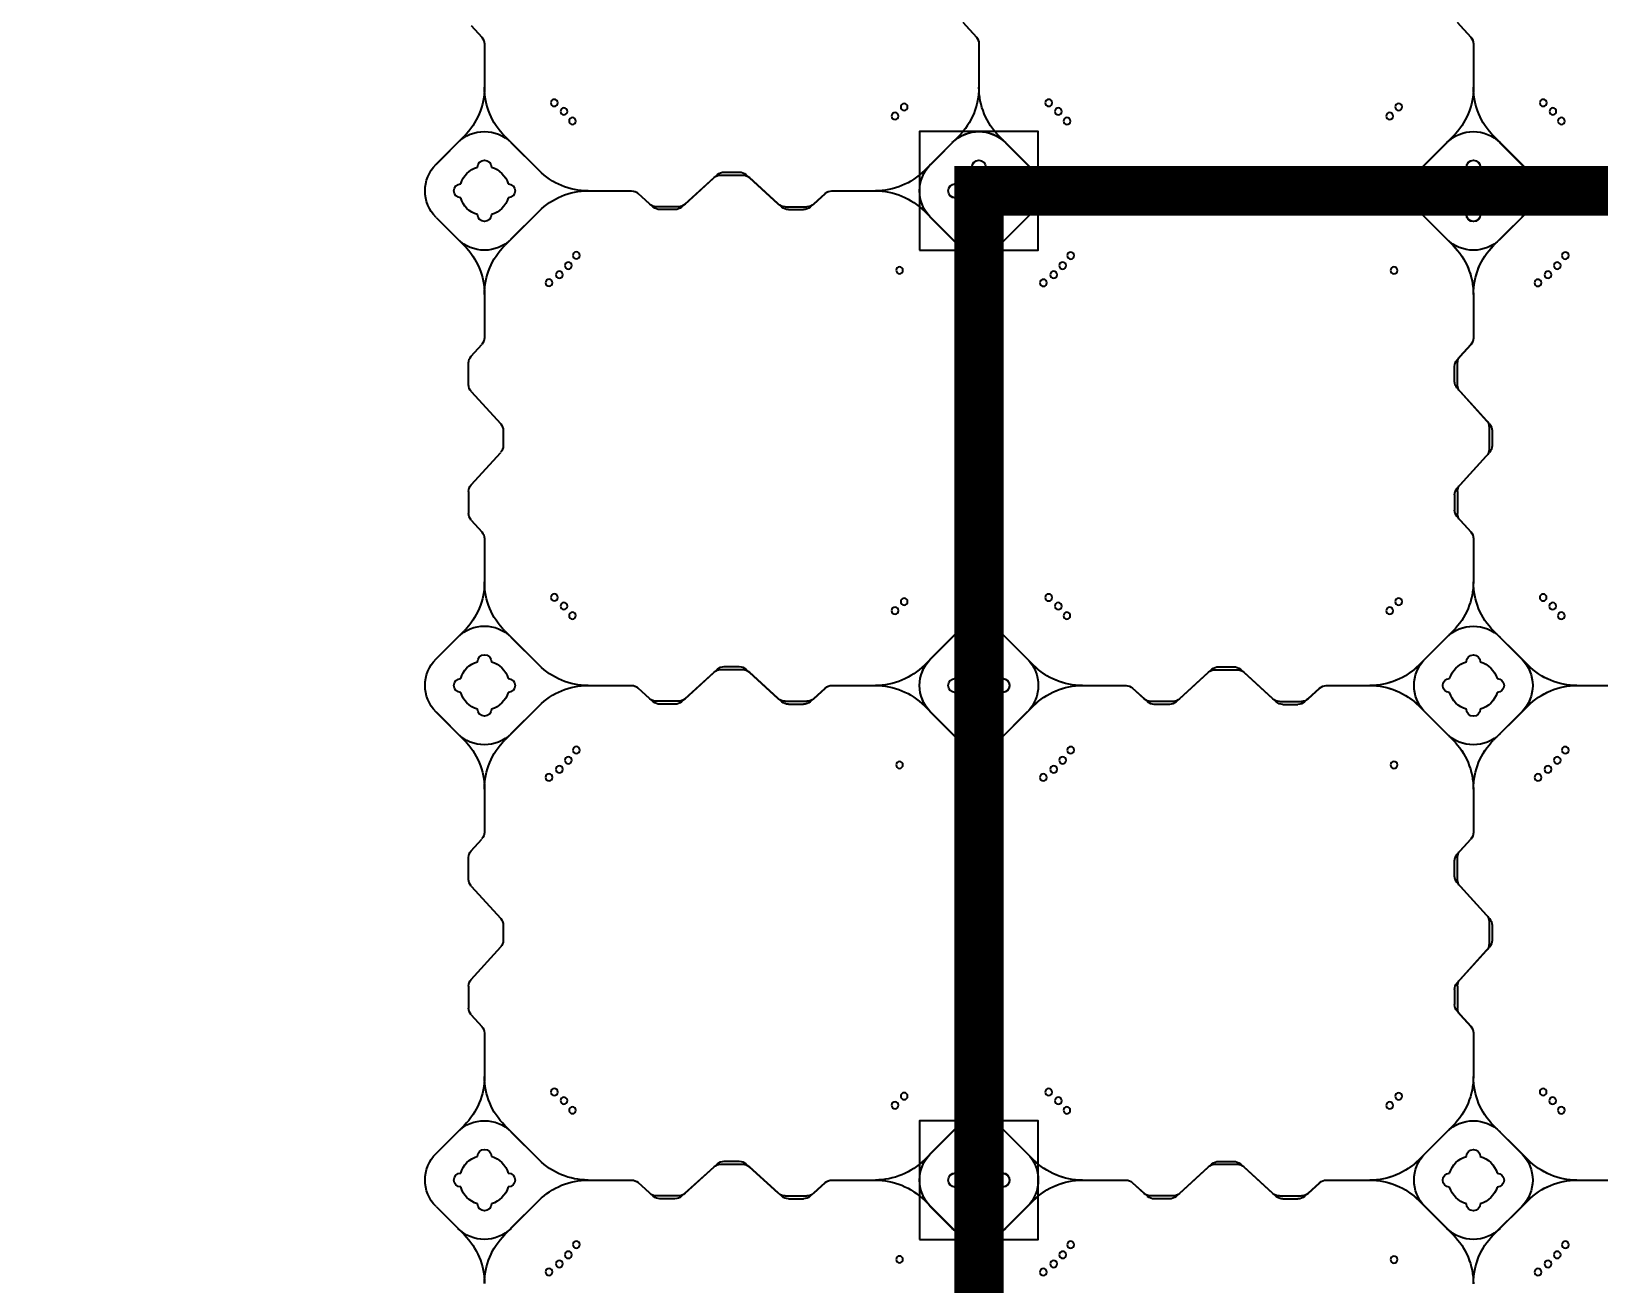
# Model space of a CAD drawing. Header units: millimetres. Extents: x -1612139 to -1260738, y 1141106 to 1536160.
# Drawn here: x -1324977 to -1323392, y 1266707 to 1267973 of the extents above; entities that cross this region are included whole.
import ezdxf

# ---------------------------------------------------------------- set-up
doc = ezdxf.new("R2010")
doc.units = ezdxf.units.MM
doc.header["$LTSCALE"] = 10
doc.layers.get('0').update_dxf_attribs({"linetype": 'CONTINUOUS'})
doc.layers.get('DEFPOINTS').update_dxf_attribs({"linetype": 'CONTINUOUS'})
doc.layers.add('W-FLOAT_BOWL浮筒', color=253, linetype='CONTINUOUS')
doc.styles.add('STANDARD_T3', font='simplex.shx', dxfattribs={"width": 0.7, "bigfont": 'gbcbig.shx'})
doc.dimstyles.new('W&&200', dxfattribs={"dimtxt": 700, "dimasz": 200, "dimexe": 500, "dimexo": 600, "dimgap": 200, "dimtad": 1, "dimdec": 0, "dimzin": 0, "dimdsep": 46, "dimtxsty": 'STANDARD_T3', "dimcen": 0.09, "dimclrd": 1, "dimclre": 1, "dimclrt": 7, "dimazin": 2, "dimtfac": 1, "dimtdec": 0, "dimtix": 1, "dimtmove": 2, "dimatfit": 3, "dimfxl": 100, "dimtolj": 1, "dimtzin": 0, "dimarcsym": 0})

# ---------------------------------------------------------------- blocks, each defined once
blk = doc.blocks.new('蓝色')
at = {"layer": 'W-FLOAT_BOWL浮筒', "color": 5}
for p, q in [((8957.5, -10972.8), (8985.8, -10944.5)), ((9061.6, -10979.1), (9026.8, -10944.4)), ((9451.1, -10979.1), (9485.8, -10944.4)), ((9457.5, -10972.8), (9485.8, -10944.5)), ((9561.6, -10979.1), (9526.8, -10944.4)), ((9555.2, -10972.8), (9526.8, -10944.5)), ((8957.5, -10972.7), (8979.4, -10950.8)), ((9033.2, -10950.8), (9061.5, -10979.1)), ((9479.5, -10950.8), (9451.2, -10979.1)), ((9457.5, -10972.7), (9479.4, -10950.8)), ((9533.2, -10950.8), (9555.2, -10972.7)), ((9533.2, -10950.8), (9561.5, -10979.1)), ((9199, -10980.6), (9183.7, -10980.6)), ((9313.7, -10980.6), (9329, -10980.6)), ((9173.5, -10986.2), (9161.6, -10997)), ((9177, -10983.2), (9161.8, -10997)), ((9202.5, -10983.6), (9180.2, -10983.6)), ((9205.7, -10983.2), (9238.5, -11013)), ((9209.2, -10986.2), (9242, -11016)), ((9303.5, -10986.2), (9270.7, -11016)), ((9307, -10983.2), (9274.2, -11013)), ((9310.2, -10983.6), (9332.5, -10983.6)), ((9335.7, -10983.2), (9350.9, -10997)), ((9339.2, -10986.2), (9351.1, -10997)), ((9110.9, -10999.6), (9155.1, -10999.6)), ((9110.9, -10999.6), (9154.9, -10999.6)), ((9357.6, -10999.6), (9401.6, -10999.6)), ((9357.8, -10999.6), (9401.6, -10999.6)), ((9610.9, -10999.6), (9655.1, -10999.6)), ((9610.9, -10999.6), (9654.9, -10999.6)), ((8979.4, -11048.4), (8957.5, -11026.5)), ((8957.5, -11026.5), (8985.8, -11054.8)), ((9026.8, -11054.9), (9061.6, -11020.1)), ((9033.2, -11048.4), (9061.5, -11020.1)), ((9245.2, -11015.6), (9267.5, -11015.6)), ((9248.7, -11018.6), (9264, -11018.6)), ((9485.8, -11054.9), (9451.1, -11020.1)), ((9479.5, -11048.4), (9451.2, -11020.1)), ((9479.4, -11048.4), (9457.5, -11026.5)), ((9457.5, -11026.5), (9485.8, -11054.8)), ((9526.8, -11054.9), (9561.6, -11020.1)), ((9555.2, -11026.5), (9526.8, -11054.8)), ((9533.2, -11048.4), (9561.5, -11020.1)), ((9555.2, -11026.5), (9533.2, -11048.4)), ((9006.3, -11148.2), (9006.3, -11104.2)), ((9506.3, -11148.4), (9506.3, -11104.2)), ((9506.3, -11148.2), (9506.3, -11104.2)), ((8992.9, -11166.8), (9003.7, -11154.9)), ((9489.9, -11170.3), (9503.7, -11155.1)), ((9492.9, -11166.8), (9503.7, -11154.9)), ((8990.3, -11195.8), (8990.3, -11173.5)), ((9487.3, -11192.3), (9487.3, -11177)), ((9490.3, -11195.8), (9490.3, -11173.5)), ((8992.9, -11202.5), (9022.7, -11235.3)), ((9489.9, -11199), (9519.7, -11231.8)), ((9492.9, -11202.5), (9522.7, -11235.3)), ((9025.3, -11257.3), (9025.3, -11242)), ((9522.3, -11260.8), (9522.3, -11238.5)), ((9525.3, -11257.3), (9525.3, -11242)), ((8992.9, -11296.8), (9022.7, -11264)), ((9489.9, -11300.3), (9519.7, -11267.5)), ((9492.9, -11296.8), (9522.7, -11264)), ((8990.3, -11303.5), (8990.3, -11325.8)), ((9487.3, -11307), (9487.3, -11322.3)), ((9490.3, -11303.5), (9490.3, -11325.8)), ((9489.9, -11329), (9503.7, -11344.2)), ((8992.9, -11332.5), (9003.7, -11344.4)), ((9492.9, -11332.5), (9503.7, -11344.4)), ((9006.3, -11394.9), (9006.3, -11351.1)), ((9506.3, -11394.9), (9506.3, -11350.9)), ((9506.3, -11394.9), (9506.3, -11351.1)), ((8957.5, -11472.8), (8985.8, -11444.5)), ((8957.5, -11472.7), (8979.4, -11450.8)), ((9061.6, -11479.1), (9026.8, -11444.4)), ((9033.2, -11450.8), (9061.5, -11479.1)), ((9451.1, -11479.1), (9485.8, -11444.4)), ((9479.5, -11450.8), (9451.2, -11479.1)), ((9457.5, -11472.8), (9485.8, -11444.5)), ((9457.5, -11472.7), (9479.4, -11450.8)), ((9561.6, -11479.1), (9526.8, -11444.4)), ((9555.2, -11472.8), (9526.8, -11444.5)), ((9533.2, -11450.8), (9555.2, -11472.7)), ((9533.2, -11450.8), (9561.5, -11479.1)), ((9173.5, -11486.2), (9161.6, -11497)), ((9177, -11483.2), (9161.8, -11497)), ((9202.5, -11483.6), (9180.2, -11483.6)), ((9199, -11480.6), (9183.7, -11480.6)), ((9205.7, -11483.2), (9238.5, -11513)), ((9209.2, -11486.2), (9242, -11516)), ((9303.5, -11486.2), (9270.7, -11516)), ((9307, -11483.2), (9274.2, -11513)), ((9310.2, -11483.6), (9332.5, -11483.6)), ((9313.7, -11480.6), (9329, -11480.6)), ((9335.7, -11483.2), (9350.9, -11497)), ((9339.2, -11486.2), (9351.1, -11497)), ((9110.9, -11499.6), (9155.1, -11499.6)), ((9110.9, -11499.6), (9154.9, -11499.6)), ((9357.6, -11499.6), (9401.6, -11499.6)), ((9357.8, -11499.6), (9401.6, -11499.6)), ((9610.9, -11499.6), (9655.1, -11499.6)), ((9610.9, -11499.6), (9654.9, -11499.6)), ((9026.8, -11554.9), (9061.6, -11520.1)), ((9033.2, -11548.4), (9061.5, -11520.1)), ((9245.2, -11515.6), (9267.5, -11515.6)), ((9248.7, -11518.6), (9264, -11518.6)), ((9485.8, -11554.9), (9451.1, -11520.1)), ((9479.5, -11548.4), (9451.2, -11520.1)), ((9526.8, -11554.9), (9561.6, -11520.1)), ((9533.2, -11548.4), (9561.5, -11520.1)), ((8979.4, -11548.4), (8957.5, -11526.5)), ((8957.5, -11526.5), (8985.8, -11554.8)), ((9479.4, -11548.4), (9457.5, -11526.5)), ((9457.5, -11526.5), (9485.8, -11554.8)), ((9555.2, -11526.5), (9526.8, -11554.8)), ((9555.2, -11526.5), (9533.2, -11548.4)), ((9006.3, -11648.2), (9006.3, -11604.2)), ((9506.3, -11648.4), (9506.3, -11604.2)), ((9506.3, -11648.2), (9506.3, -11604.2)), ((8992.9, -11666.8), (9003.7, -11654.9)), ((9489.9, -11670.3), (9503.7, -11655.1)), ((9492.9, -11666.8), (9503.7, -11654.9)), ((8990.3, -11695.8), (8990.3, -11673.5)), ((9487.3, -11692.3), (9487.3, -11677)), ((9490.3, -11695.8), (9490.3, -11673.5)), ((8992.9, -11702.5), (9022.7, -11735.3)), ((9489.9, -11699), (9519.7, -11731.8)), ((9492.9, -11702.5), (9522.7, -11735.3)), ((9025.3, -11757.3), (9025.3, -11742)), ((9522.3, -11760.8), (9522.3, -11738.5)), ((9525.3, -11757.3), (9525.3, -11742)), ((8992.9, -11796.8), (9022.7, -11764)), ((9489.9, -11800.3), (9519.7, -11767.5)), ((9492.9, -11796.8), (9522.7, -11764)), ((8990.3, -11803.5), (8990.3, -11825.8)), ((9490.3, -11803.5), (9490.3, -11825.8)), ((9487.3, -11807), (9487.3, -11822.3)), ((8992.9, -11832.5), (9003.7, -11844.4)), ((9489.9, -11829), (9503.7, -11844.2)), ((9492.9, -11832.5), (9503.7, -11844.4)), ((9006.3, -11894.9), (9006.3, -11851.1)), ((9506.3, -11894.9), (9506.3, -11850.9)), ((9506.3, -11894.9), (9506.3, -11851.1)), ((8957.5, -11972.8), (8985.8, -11944.5)), ((9061.6, -11979.1), (9026.8, -11944.4)), ((9451.1, -11979.1), (9485.8, -11944.4)), ((9457.5, -11972.8), (9485.8, -11944.5)), ((9561.6, -11979.1), (9526.8, -11944.4)), ((9555.2, -11972.8), (9526.8, -11944.5)), ((9199, -11980.6), (9183.7, -11980.6)), ((9313.7, -11980.6), (9329, -11980.6)), ((9177, -11983.2), (9161.8, -11997)), ((9205.7, -11983.2), (9238.5, -12013)), ((9307, -11983.2), (9274.2, -12013)), ((9335.7, -11983.2), (9350.9, -11997)), ((9110.9, -11999.6), (9155.1, -11999.6)), ((9357.6, -11999.6), (9401.6, -11999.6)), ((9610.9, -11999.6), (9655.1, -11999.6)), ((8979.4, -12048.4), (8957.5, -12026.5)), ((9033.2, -12048.4), (9061.5, -12020.1)), ((9245.2, -12015.6), (9267.5, -12015.6)), ((9479.5, -12048.4), (9451.2, -12020.1)), ((9479.4, -12048.4), (9457.5, -12026.5)), ((9533.2, -12048.4), (9561.5, -12020.1)), ((9555.2, -12026.5), (9533.2, -12048.4))]:
    blk.add_line(p, q, dxfattribs=at)
for centre in [(9071.6, -10906.7), (9081.9, -10914.9), (9426, -10919.3), (9571.6, -10906.7), (9581.9, -10914.9), (9091.1, -10924.1), (9099.2, -10934.3), (9591.1, -10924.1), (9599.2, -10934.3), (9086.6, -11079.9), (9095.3, -11070.2), (9421.6, -11075.2), (9586.6, -11079.9), (9595.3, -11070.2), (9076.9, -11088.6), (9430.8, -11084.4), (9576.9, -11088.6), (9071.6, -11406.7), (9571.6, -11406.7), (9081.9, -11414.9), (9091.1, -11424.1), (9426, -11419.3), (9581.9, -11414.9), (9591.1, -11424.1), (9099.2, -11434.3), (9599.2, -11434.3), (9095.3, -11570.2), (9595.3, -11570.2), (9086.6, -11579.9), (9421.6, -11575.2), (9430.8, -11584.4), (9586.6, -11579.9), (9076.9, -11588.6), (9576.9, -11588.6), (9071.6, -11906.7), (9081.9, -11914.9), (9426, -11919.3), (9571.6, -11906.7), (9581.9, -11914.9), (9091.1, -11924.1), (9099.2, -11934.3), (9591.1, -11924.1), (9599.2, -11934.3)]:
    blk.add_circle(centre, 3.5, dxfattribs=at)
for centre, radius, start, end in [((8936.3, -10895), 70, 315, 0), ((9076.3, -10894.9), 70, 180, 225), ((9436.3, -10894.9), 70, 315, 0), ((9436.3, -10895), 70, 315, 0), ((9576.3, -10894.9), 70, 180, 225), ((9576.3, -10895), 70, 180, 225), ((9006.3, -10977.7), 38, 45, 135), ((9506.3, -10977.7), 38, 45, 135), ((9506.4, -10977.7), 38, 45, 135), ((8984.4, -10999.6), 38, 135, 225), ((8984.4, -10999.7), 38, 135, 225), ((9006.3, -10999.6), 25, 106.2602, 163.7398), ((9006.3, -10999.6), 25, 106.2602, 163.7398), ((9006.3, -10975.6), 7, 0, 180), ((9006.3, -10975.6), 7, 0, 180), ((9006.3, -10999.6), 25, 16.2602, 73.7398), ((9006.3, -10999.6), 25, 16.2602, 73.7398), ((9111, -10929.6), 70, 225, 270), ((9111.1, -10929.6), 70, 225, 270), ((9183.7, -10990.6), 10, 90, 132.2737), ((9199, -10990.6), 10, 47.7263, 90), ((9313.7, -10990.6), 10, 90, 132.2737), ((9329, -10990.6), 10, 47.7263, 90), ((9401.6, -10929.6), 70, 270, 315), ((9401.7, -10929.6), 70, 270, 315), ((9484.4, -10999.6), 38, 135, 225), ((9484.4, -10999.7), 38, 135, 225), ((9506.3, -10999.6), 25, 106.2602, 163.7398), ((9506.3, -10999.6), 25, 106.2602, 163.7398), ((9506.3, -10999.6), 25, 106.2602, 163.7398), ((9506.3, -10999.6), 25, 106.2602, 163.7398), ((9506.3, -10975.6), 7, 0, 180), ((9506.3, -10975.6), 7, 0, 180), ((9506.3, -10975.6), 7, 0, 180), ((9506.3, -10975.6), 7, 0, 180), ((9506.3, -10999.6), 25, 16.2602, 73.7398), ((9506.3, -10999.6), 25, 16.2602, 73.7398), ((9506.3, -10999.6), 25, 16.2602, 73.7398), ((9506.3, -10999.6), 25, 16.2602, 73.7398), ((9528.3, -10999.6), 38, 315, 45), ((9528.3, -10999.7), 38, 315, 45), ((9611, -10929.6), 70, 225, 270), ((9611.1, -10929.6), 70, 225, 270), ((8982.3, -10999.6), 7, 90, 270), ((8982.3, -10999.6), 7, 90, 270), ((9030.3, -10999.6), 7, 270, 90), ((9030.3, -10999.6), 7, 270, 90), ((9154.9, -10989.6), 10, 270, 312.2737), ((9155.1, -10989.6), 10, 270, 312.2737), ((9180.2, -10993.6), 10, 90, 132.2737), ((9202.5, -10993.6), 10, 47.7263, 90), ((9310.2, -10993.6), 10, 90, 132.2737), ((9332.5, -10993.6), 10, 47.7263, 90), ((9357.6, -10989.6), 10, 227.7263, 270), ((9357.8, -10989.6), 10, 227.7263, 270), ((9482.3, -10999.6), 7, 90, 270), ((9482.3, -10999.6), 7, 90, 270), ((9482.3, -10999.6), 7, 90, 270), ((9482.3, -10999.6), 7, 90, 270), ((9530.3, -10999.6), 7, 270, 90), ((9530.3, -10999.6), 7, 270, 90), ((9530.3, -10999.6), 7, 270, 90), ((9530.3, -10999.6), 7, 270, 90), ((9006.3, -10999.6), 25, 196.2602, 253.7398), ((9006.3, -10999.6), 25, 196.2602, 253.7398), ((9006.3, -10999.6), 25, 286.2602, 343.7398), ((9006.3, -10999.6), 25, 286.2602, 343.7398), ((9111, -11069.6), 70, 90, 135), ((9111.1, -11069.6), 70, 90, 135), ((9245.2, -11005.6), 10, 227.7263, 270), ((9267.5, -11005.6), 10, 270, 312.2737), ((9401.6, -11069.6), 70, 45, 90), ((9401.7, -11069.6), 70, 45, 90), ((9506.3, -10999.6), 25, 196.2602, 253.7398), ((9506.3, -10999.6), 25, 196.2602, 253.7398), ((9506.3, -10999.6), 25, 196.2602, 253.7398), ((9506.3, -10999.6), 25, 196.2602, 253.7398), ((9506.3, -10999.6), 25, 286.2602, 343.7398), ((9506.3, -10999.6), 25, 286.2602, 343.7398), ((9506.3, -10999.6), 25, 286.2602, 343.7398), ((9506.3, -10999.6), 25, 286.2602, 343.7398), ((9611, -11069.6), 70, 90, 135), ((9611.1, -11069.6), 70, 90, 135), ((9006.3, -11023.6), 7, 180, 0), ((9006.3, -11023.6), 7, 180, 0), ((9248.7, -11008.6), 10, 227.7263, 270), ((9264, -11008.6), 10, 270, 312.2737), ((9506.3, -11023.6), 7, 180, 0), ((9506.3, -11023.6), 7, 180, 0), ((9506.3, -11023.6), 7, 180, 0), ((9506.3, -11023.6), 7, 180, 0), ((9006.3, -11021.6), 38, 225, 315), ((8936.3, -11104.3), 70, 0, 45), ((9076.3, -11104.3), 70, 135, 180), ((9506.3, -11021.6), 38, 225, 315), ((9506.4, -11021.6), 38, 225, 315), ((9436.3, -11104.3), 70, 0, 45), ((9436.3, -11104.3), 70, 0, 45), ((9576.3, -11104.3), 70, 135, 180), ((9576.3, -11104.3), 70, 135, 180), ((8996.3, -11148.2), 10, 317.7263, 0), ((9496.3, -11148.2), 10, 317.7263, 0), ((9496.3, -11148.4), 10, 317.7263, 0), ((9000.3, -11173.5), 10, 137.7263, 180), ((9497.3, -11177), 10, 137.7263, 180), ((9500.3, -11173.5), 10, 137.7263, 180), ((9000.3, -11195.8), 10, 180, 222.2737), ((9497.3, -11192.3), 10, 180, 222.2737), ((9500.3, -11195.8), 10, 180, 222.2737), ((9015.3, -11242), 10, 0, 42.2737), ((9512.3, -11238.5), 10, 0, 42.2737), ((9515.3, -11242), 10, 0, 42.2737), ((9015.3, -11257.3), 10, 317.7263, 0), ((9512.3, -11260.8), 10, 317.7263, 0), ((9515.3, -11257.3), 10, 317.7263, 0), ((9000.3, -11303.5), 10, 137.7263, 180), ((9500.3, -11303.5), 10, 137.7263, 180), ((9497.3, -11307), 10, 137.7263, 180), ((9000.3, -11325.8), 10, 180, 222.2737), ((9497.3, -11322.3), 10, 180, 222.2737), ((9500.3, -11325.8), 10, 180, 222.2737), ((8996.3, -11351.1), 10, 0, 42.2737), ((9496.3, -11350.9), 10, 0, 42.2737), ((9496.3, -11351.1), 10, 0, 42.2737), ((8936.3, -11395), 70, 315, 0), ((9076.3, -11394.9), 70, 180, 225), ((9436.3, -11394.9), 70, 315, 0), ((9436.3, -11395), 70, 315, 0), ((9576.3, -11394.9), 70, 180, 225), ((9576.3, -11395), 70, 180, 225), ((9006.3, -11477.7), 38, 45, 135), ((9506.3, -11477.7), 38, 45, 135), ((9506.4, -11477.7), 38, 45, 135), ((8984.4, -11499.6), 38, 135, 225), ((8984.4, -11499.7), 38, 135, 225), ((9006.3, -11475.6), 7, 0, 180), ((9006.3, -11475.6), 7, 0, 180), ((9484.4, -11499.6), 38, 135, 225), ((9484.4, -11499.7), 38, 135, 225), ((9506.3, -11475.6), 7, 0, 180), ((9506.3, -11475.6), 7, 0, 180), ((9506.3, -11475.6), 7, 0, 180), ((9506.3, -11475.6), 7, 0, 180), ((9528.3, -11499.6), 38, 315, 45), ((9528.3, -11499.7), 38, 315, 45), ((9006.3, -11499.6), 25, 106.2602, 163.7398), ((9006.3, -11499.6), 25, 106.2602, 163.7398), ((9006.3, -11499.6), 25, 16.2602, 73.7398), ((9006.3, -11499.6), 25, 16.2602, 73.7398), ((9111, -11429.6), 70, 225, 270), ((9111.1, -11429.6), 70, 225, 270), ((9180.2, -11493.6), 10, 90, 132.2737), ((9183.7, -11490.6), 10, 90, 132.2737), ((9199, -11490.6), 10, 47.7263, 90), ((9202.5, -11493.6), 10, 47.7263, 90), ((9310.2, -11493.6), 10, 90, 132.2737), ((9313.7, -11490.6), 10, 90, 132.2737), ((9329, -11490.6), 10, 47.7263, 90), ((9332.5, -11493.6), 10, 47.7263, 90), ((9401.6, -11429.6), 70, 270, 315), ((9401.7, -11429.6), 70, 270, 315), ((9506.3, -11499.6), 25, 106.2602, 163.7398), ((9506.3, -11499.6), 25, 106.2602, 163.7398), ((9506.3, -11499.6), 25, 106.2602, 163.7398), ((9506.3, -11499.6), 25, 106.2602, 163.7398), ((9506.3, -11499.6), 25, 16.2602, 73.7398), ((9506.3, -11499.6), 25, 16.2602, 73.7398), ((9506.3, -11499.6), 25, 16.2602, 73.7398), ((9506.3, -11499.6), 25, 16.2602, 73.7398), ((9611, -11429.6), 70, 225, 270), ((9611.1, -11429.6), 70, 225, 270), ((8982.3, -11499.6), 7, 90, 270), ((8982.3, -11499.6), 7, 90, 270), ((9030.3, -11499.6), 7, 270, 90), ((9030.3, -11499.6), 7, 270, 90), ((9111, -11569.6), 70, 90, 135), ((9111.1, -11569.6), 70, 90, 135), ((9154.9, -11489.6), 10, 270, 312.2737), ((9155.1, -11489.6), 10, 270, 312.2737), ((9357.6, -11489.6), 10, 227.7263, 270), ((9357.8, -11489.6), 10, 227.7263, 270), ((9401.6, -11569.6), 70, 45, 90), ((9401.7, -11569.6), 70, 45, 90), ((9482.3, -11499.6), 7, 90, 270), ((9482.3, -11499.6), 7, 90, 270), ((9482.3, -11499.6), 7, 90, 270), ((9482.3, -11499.6), 7, 90, 270), ((9530.3, -11499.6), 7, 270, 90), ((9530.3, -11499.6), 7, 270, 90), ((9530.3, -11499.6), 7, 270, 90), ((9530.3, -11499.6), 7, 270, 90), ((9611, -11569.6), 70, 90, 135), ((9611.1, -11569.6), 70, 90, 135), ((9006.3, -11499.6), 25, 196.2602, 253.7398), ((9006.3, -11499.6), 25, 196.2602, 253.7398), ((9006.3, -11499.6), 25, 286.2602, 343.7398), ((9006.3, -11499.6), 25, 286.2602, 343.7398), ((9245.2, -11505.6), 10, 227.7263, 270), ((9248.7, -11508.6), 10, 227.7263, 270), ((9264, -11508.6), 10, 270, 312.2737), ((9267.5, -11505.6), 10, 270, 312.2737), ((9506.3, -11499.6), 25, 196.2602, 253.7398), ((9506.3, -11499.6), 25, 196.2602, 253.7398), ((9506.3, -11499.6), 25, 196.2602, 253.7398), ((9506.3, -11499.6), 25, 196.2602, 253.7398), ((9506.3, -11499.6), 25, 286.2602, 343.7398), ((9506.3, -11499.6), 25, 286.2602, 343.7398), ((9506.3, -11499.6), 25, 286.2602, 343.7398), ((9506.3, -11499.6), 25, 286.2602, 343.7398), ((9006.3, -11523.6), 7, 180, 0), ((9006.3, -11523.6), 7, 180, 0), ((9506.3, -11523.6), 7, 180, 0), ((9506.3, -11523.6), 7, 180, 0), ((9506.3, -11523.6), 7, 180, 0), ((9506.3, -11523.6), 7, 180, 0), ((9006.3, -11521.6), 38, 225, 315), ((9506.3, -11521.6), 38, 225, 315), ((9506.4, -11521.6), 38, 225, 315), ((8936.3, -11604.3), 70, 0, 45), ((9076.3, -11604.3), 70, 135, 180), ((9436.3, -11604.3), 70, 0, 45), ((9436.3, -11604.3), 70, 0, 45), ((9576.3, -11604.3), 70, 135, 180), ((9576.3, -11604.3), 70, 135, 180), ((8996.3, -11648.2), 10, 317.7263, 0), ((9496.3, -11648.2), 10, 317.7263, 0), ((9496.3, -11648.4), 10, 317.7263, 0), ((9000.3, -11673.5), 10, 137.7263, 180), ((9497.3, -11677), 10, 137.7263, 180), ((9500.3, -11673.5), 10, 137.7263, 180), ((9497.3, -11692.3), 10, 180, 222.2737), ((9000.3, -11695.8), 10, 180, 222.2737), ((9500.3, -11695.8), 10, 180, 222.2737), ((9015.3, -11742), 10, 0, 42.2737), ((9512.3, -11738.5), 10, 0, 42.2737), ((9515.3, -11742), 10, 0, 42.2737), ((9015.3, -11757.3), 10, 317.7263, 0), ((9515.3, -11757.3), 10, 317.7263, 0), ((9512.3, -11760.8), 10, 317.7263, 0), ((9000.3, -11803.5), 10, 137.7263, 180), ((9497.3, -11807), 10, 137.7263, 180), ((9500.3, -11803.5), 10, 137.7263, 180), ((9497.3, -11822.3), 10, 180, 222.2737), ((9000.3, -11825.8), 10, 180, 222.2737), ((9500.3, -11825.8), 10, 180, 222.2737), ((8996.3, -11851.1), 10, 0, 42.2737), ((9496.3, -11850.9), 10, 0, 42.2737), ((9496.3, -11851.1), 10, 0, 42.2737), ((8936.3, -11895), 70, 315, 0), ((9076.3, -11894.9), 70, 180, 225), ((9436.3, -11894.9), 70, 315, 0), ((9436.3, -11895), 70, 315, 0), ((9576.3, -11894.9), 70, 180, 225), ((9576.3, -11895), 70, 180, 225), ((8984.4, -11999.7), 38, 135, 225), ((9006.3, -11999.6), 25, 106.2602, 163.7398), ((9006.3, -11975.6), 7, 0, 180), ((9006.3, -11999.6), 25, 16.2602, 73.7398), ((9111.1, -11929.6), 70, 225, 270), ((9183.7, -11990.6), 10, 90, 132.2737), ((9199, -11990.6), 10, 47.7263, 90), ((9313.7, -11990.6), 10, 90, 132.2737), ((9329, -11990.6), 10, 47.7263, 90), ((9401.6, -11929.6), 70, 270, 315), ((9484.4, -11999.7), 38, 135, 225), ((9506.3, -11999.6), 25, 106.2602, 163.7398), ((9506.3, -11999.6), 25, 106.2602, 163.7398), ((9506.3, -11975.6), 7, 0, 180), ((9506.3, -11975.6), 7, 0, 180), ((9506.3, -11999.6), 25, 16.2602, 73.7398), ((9506.3, -11999.6), 25, 16.2602, 73.7398), ((9528.3, -11999.7), 38, 315, 45), ((9611.1, -11929.6), 70, 225, 270), ((8982.3, -11999.6), 7, 90, 270), ((9030.3, -11999.6), 7, 270, 90), ((9482.3, -11999.6), 7, 90, 270), ((9482.3, -11999.6), 7, 90, 270), ((9530.3, -11999.6), 7, 270, 90), ((9530.3, -11999.6), 7, 270, 90), ((9006.3, -11999.6), 25, 196.2602, 253.7398), ((9006.3, -11999.6), 25, 286.2602, 343.7398), ((9111, -12069.6), 70, 90, 135), ((9155.1, -11989.6), 10, 270, 312.2737), ((9357.6, -11989.6), 10, 227.7263, 270), ((9401.7, -12069.6), 70, 45, 90), ((9506.3, -11999.6), 25, 196.2602, 253.7398), ((9506.3, -11999.6), 25, 196.2602, 253.7398), ((9506.3, -11999.6), 25, 286.2602, 343.7398), ((9506.3, -11999.6), 25, 286.2602, 343.7398), ((9611, -12069.6), 70, 90, 135), ((9006.3, -12023.6), 7, 180, 0), ((9245.2, -12005.6), 10, 227.7263, 270), ((9267.5, -12005.6), 10, 270, 312.2737), ((9506.3, -12023.6), 7, 180, 0), ((9506.3, -12023.6), 7, 180, 0), ((9006.3, -12021.6), 38, 225, 315), ((9506.3, -12021.6), 38, 225, 315), ((9506.4, -12021.6), 38, 225, 315)]:
    blk.add_arc(centre, radius, start, end, dxfattribs=at)
blk = doc.blocks.new('橙色')
at = {"layer": 'W-FLOAT_BOWL浮筒', "color": 30}
for p, q in [((8951.2, -10473.2), (8979.5, -10444.8)), ((8951.2, -10473.1), (8973.1, -10451.2)), ((9055.2, -10479.5), (9020.5, -10444.8)), ((9026.8, -10451.2), (9055.2, -10479.5)), ((9444.8, -10479.5), (9479.5, -10444.8)), ((9473.2, -10451.2), (9444.8, -10479.5)), ((9548.8, -10473.2), (9520.5, -10444.8)), ((9526.9, -10451.2), (9548.8, -10473.1)), ((9167.1, -10486.6), (9155.3, -10497.4)), ((9170.6, -10483.6), (9155.5, -10497.4)), ((9196.1, -10484), (9173.9, -10484)), ((9192.6, -10481), (9177.4, -10481)), ((9199.4, -10483.6), (9232.1, -10513.4)), ((9202.9, -10486.6), (9235.6, -10516.4)), ((9297.1, -10486.6), (9264.4, -10516.4)), ((9300.6, -10483.6), (9267.9, -10513.4)), ((9303.9, -10484), (9326.1, -10484)), ((9307.4, -10481), (9322.6, -10481)), ((9329.4, -10483.6), (9344.5, -10497.4)), ((9332.9, -10486.6), (9344.7, -10497.4)), ((9104.6, -10500), (9148.7, -10500)), ((9104.6, -10500), (9148.5, -10500)), ((9351.3, -10500), (9395.3, -10500)), ((9351.5, -10500), (9395.3, -10500)), ((9020.5, -10555.2), (9055.2, -10520.5)), ((9026.8, -10548.8), (9055.2, -10520.5)), ((9238.9, -10516), (9261.1, -10516)), ((9242.4, -10519), (9257.6, -10519)), ((9473.2, -10548.8), (9444.8, -10520.5)), ((9479.5, -10555.2), (9444.8, -10520.5)), ((8951.2, -10526.8), (8979.5, -10555.2)), ((8973.1, -10548.8), (8951.2, -10526.9)), ((9548.8, -10526.8), (9520.5, -10555.2)), ((9548.8, -10526.9), (9526.9, -10548.8)), ((9000, -10648.5), (9000, -10604.6)), ((9500, -10648.7), (9500, -10604.6)), ((8986.6, -10667.1), (8997.4, -10655.3)), ((9483.6, -10670.6), (9497.4, -10655.5)), ((8984, -10696.1), (8984, -10673.9)), ((9481, -10692.6), (9481, -10677.4)), ((8986.6, -10702.9), (9016.4, -10735.6)), ((9483.6, -10699.4), (9513.4, -10732.1)), ((9019, -10757.6), (9019, -10742.4)), ((9516, -10761.1), (9516, -10738.9)), ((8986.6, -10797.1), (9016.4, -10764.4)), ((9483.6, -10800.6), (9513.4, -10767.9)), ((8984, -10803.9), (8984, -10826.1)), ((9481, -10807.4), (9481, -10822.6)), ((8986.6, -10832.9), (8997.4, -10844.7)), ((9483.6, -10829.4), (9497.4, -10844.5)), ((9000, -10895.3), (9000, -10851.5)), ((9500, -10895.3), (9500, -10851.3)), ((8951.2, -10973.2), (8979.5, -10944.8)), ((9055.2, -10979.5), (9020.5, -10944.8)), ((9444.8, -10979.5), (9479.5, -10944.8)), ((9548.8, -10973.2), (9520.5, -10944.8)), ((8951.2, -10973.1), (8973.1, -10951.2)), ((9026.8, -10951.2), (9055.2, -10979.5)), ((9473.2, -10951.2), (9444.8, -10979.5)), ((9526.9, -10951.2), (9548.8, -10973.1)), ((9192.6, -10981), (9177.4, -10981)), ((9307.4, -10981), (9322.6, -10981)), ((9167.1, -10986.6), (9155.3, -10997.4)), ((9170.6, -10983.6), (9155.5, -10997.4)), ((9196.1, -10984), (9173.9, -10984)), ((9199.4, -10983.6), (9232.1, -11013.4)), ((9202.9, -10986.6), (9235.6, -11016.4)), ((9297.1, -10986.6), (9264.4, -11016.4)), ((9300.6, -10983.6), (9267.9, -11013.4)), ((9303.9, -10984), (9326.1, -10984)), ((9329.4, -10983.6), (9344.5, -10997.4)), ((9332.9, -10986.6), (9344.7, -10997.4)), ((9104.6, -11000), (9148.7, -11000)), ((9104.6, -11000), (9148.5, -11000)), ((9351.3, -11000), (9395.3, -11000)), ((9351.5, -11000), (9395.3, -11000)), ((8951.2, -11026.8), (8979.5, -11055.2)), ((8973.1, -11048.8), (8951.2, -11026.9)), ((9020.5, -11055.2), (9055.2, -11020.5)), ((9026.8, -11048.8), (9055.2, -11020.5)), ((9238.9, -11016), (9261.1, -11016)), ((9242.4, -11019), (9257.6, -11019)), ((9473.2, -11048.8), (9444.8, -11020.5)), ((9479.5, -11055.2), (9444.8, -11020.5)), ((9548.8, -11026.8), (9520.5, -11055.2)), ((9548.8, -11026.9), (9526.9, -11048.8)), ((9000, -11148.5), (9000, -11104.6)), ((9500, -11148.7), (9500, -11104.6)), ((8986.6, -11167.1), (8997.4, -11155.3)), ((9483.6, -11170.6), (9497.4, -11155.5)), ((8984, -11196.1), (8984, -11173.9)), ((9481, -11192.6), (9481, -11177.4)), ((8986.6, -11202.9), (9016.4, -11235.6)), ((9483.6, -11199.4), (9513.4, -11232.1)), ((9019, -11257.6), (9019, -11242.4)), ((9516, -11261.1), (9516, -11238.9)), ((8986.6, -11297.1), (9016.4, -11264.4)), ((9483.6, -11300.6), (9513.4, -11267.9)), ((8984, -11303.9), (8984, -11326.1)), ((9481, -11307.4), (9481, -11322.6)), ((9483.6, -11329.4), (9497.4, -11344.5)), ((8986.6, -11332.9), (8997.4, -11344.7)), ((9000, -11395.3), (9000, -11351.5)), ((9500, -11395.3), (9500, -11351.3)), ((8951.2, -11473.2), (8979.5, -11444.8)), ((8951.2, -11473.1), (8973.1, -11451.2)), ((9055.2, -11479.5), (9020.5, -11444.8)), ((9026.8, -11451.2), (9055.2, -11479.5)), ((9444.8, -11479.5), (9479.5, -11444.8)), ((9473.2, -11451.2), (9444.8, -11479.5)), ((9451.2, -11473.1), (9473.1, -11451.2)), ((9548.8, -11473.2), (9520.5, -11444.8)), ((9526.8, -11451.2), (9555.2, -11479.5)), ((9526.9, -11451.2), (9548.8, -11473.1)), ((9973.2, -11451.2), (9944.8, -11479.5)), ((9951.2, -11473.1), (9973.1, -11451.2)), ((10026.8, -11451.2), (10055.2, -11479.5)), ((10026.8, -11451.2), (10055.2, -11479.5)), ((10026.9, -11451.2), (10048.8, -11473.1)), ((10026.9, -11451.2), (10048.8, -11473.1)), ((9167.1, -11486.6), (9155.3, -11497.4)), ((9170.6, -11483.6), (9155.5, -11497.4)), ((9196.1, -11484), (9173.9, -11484)), ((9192.6, -11481), (9177.4, -11481)), ((9199.4, -11483.6), (9232.1, -11513.4)), ((9202.9, -11486.6), (9235.6, -11516.4)), ((9297.1, -11486.6), (9264.4, -11516.4)), ((9300.6, -11483.6), (9267.9, -11513.4)), ((9303.9, -11484), (9326.1, -11484)), ((9307.4, -11481), (9322.6, -11481)), ((9329.4, -11483.6), (9344.5, -11497.4)), ((9332.9, -11486.6), (9344.7, -11497.4)), ((9667.1, -11486.6), (9655.3, -11497.4)), ((9696.1, -11484), (9673.9, -11484)), ((9702.9, -11486.6), (9735.6, -11516.4)), ((9797.1, -11486.6), (9764.4, -11516.4)), ((9803.9, -11484), (9826.1, -11484)), ((9832.9, -11486.6), (9844.7, -11497.4)), ((9104.6, -11500), (9148.7, -11500)), ((9104.6, -11500), (9148.5, -11500)), ((9351.3, -11500), (9395.3, -11500)), ((9351.5, -11500), (9395.3, -11500)), ((9604.6, -11500), (9648.5, -11500)), ((9851.5, -11500), (9895.3, -11500)), ((10104.6, -11500), (10148.5, -11500)), ((9020.5, -11555.2), (9055.2, -11520.5)), ((9026.8, -11548.8), (9055.2, -11520.5)), ((9238.9, -11516), (9261.1, -11516)), ((9242.4, -11519), (9257.6, -11519)), ((9473.2, -11548.8), (9444.8, -11520.5)), ((9479.5, -11555.2), (9444.8, -11520.5)), ((9520.5, -11555.2), (9555.2, -11520.5)), ((9742.4, -11519), (9757.6, -11519)), ((9979.5, -11555.2), (9944.8, -11520.5)), ((10020.5, -11555.2), (10055.2, -11520.5)), ((10020.5, -11555.2), (10055.2, -11520.5)), ((8951.2, -11526.8), (8979.5, -11555.2)), ((8973.1, -11548.8), (8951.2, -11526.9)), ((9451.2, -11526.8), (9479.5, -11555.2)), ((9548.8, -11526.8), (9520.5, -11555.2)), ((9548.8, -11526.9), (9526.9, -11548.8)), ((9951.2, -11526.8), (9979.5, -11555.2)), ((10048.8, -11526.8), (10020.5, -11555.2)), ((10048.8, -11526.8), (10020.5, -11555.2)), ((9000, -11648.5), (9000, -11604.6)), ((9500, -11648.7), (9500, -11604.6)), ((9500, -11648.5), (9500, -11604.6)), ((10000, -11648.7), (10000, -11604.6)), ((10000, -11648.7), (10000, -11604.6)), ((10000, -11648.5), (10000, -11604.6)), ((10000, -11648.5), (10000, -11604.6)), ((8986.6, -11667.1), (8997.4, -11655.3)), ((9483.6, -11670.6), (9497.4, -11655.5)), ((9486.6, -11667.1), (9497.4, -11655.3)), ((9983.6, -11670.6), (9997.4, -11655.5)), ((9986.6, -11667.1), (9997.4, -11655.3))]:
    blk.add_line(p, q, dxfattribs=at)
for centre in [(9065.3, -10407.1), (9075.6, -10415.2), (9084.8, -10424.4), (9419.7, -10419.7), (9092.9, -10434.7), (9089, -10570.6), (9070.6, -10589), (9080.3, -10580.3), (9415.2, -10575.6), (9424.4, -10584.8), (9065.3, -10907.1), (9075.6, -10915.2), (9419.7, -10919.7), (9084.8, -10924.4), (9092.9, -10934.7), (9080.3, -11080.3), (9089, -11070.6), (9415.2, -11075.6), (9070.6, -11089), (9424.4, -11084.8), (9065.3, -11407.1), (9075.6, -11415.2), (9084.8, -11424.4), (9419.7, -11419.7), (9092.9, -11434.7), (9089, -11570.6), (9589, -11570.6), (10089, -11570.6), (9080.3, -11580.3), (9415.2, -11575.6), (9424.4, -11584.8), (9580.3, -11580.3), (9915.2, -11575.6), (9924.4, -11584.8), (10080.3, -11580.3), (9070.6, -11589), (9570.6, -11589), (10070.6, -11589)]:
    blk.add_circle(centre, 3.5, dxfattribs=at)
for centre, radius, start, end in [((8930, -10395.3), 70, 315, 0), ((9070, -10395.3), 70, 180, 225), ((9430, -10395.3), 70, 315, 0), ((9570, -10395.3), 70, 180, 225), ((9000, -10478), 38, 45, 135), ((9500, -10478), 38, 45, 135), ((8978, -10500), 38, 135, 225), ((8978, -10500), 38, 135, 225), ((9000, -10476), 7, 0, 180), ((9000, -10476), 7, 0, 180), ((9500, -10476), 7, 0, 180), ((9500, -10476), 7, 0, 180), ((9522, -10500), 38, 315, 45), ((9522, -10500), 38, 315, 45), ((9000, -10500), 25, 106.2602, 163.7398), ((9000, -10500), 25, 106.2602, 163.7398), ((9000, -10500), 25, 16.2602, 73.7398), ((9000, -10500), 25, 16.2602, 73.7398), ((9104.7, -10430), 70, 225, 270), ((9104.7, -10430), 70, 225, 270), ((9173.9, -10494), 10, 90, 132.2737), ((9177.4, -10491), 10, 90, 132.2737), ((9192.6, -10491), 10, 47.7263, 90), ((9196.1, -10494), 10, 47.7263, 90), ((9303.9, -10494), 10, 90, 132.2737), ((9307.4, -10491), 10, 90, 132.2737), ((9322.6, -10491), 10, 47.7263, 90), ((9326.1, -10494), 10, 47.7263, 90), ((9395.3, -10430), 70, 270, 315), ((9395.3, -10430), 70, 270, 315), ((9500, -10500), 25, 106.2602, 163.7398), ((9500, -10500), 25, 106.2602, 163.7398), ((9500, -10500), 25, 16.2602, 73.7398), ((9500, -10500), 25, 16.2602, 73.7398), ((8976, -10500), 7, 90, 270), ((8976, -10500), 7, 90, 270), ((9024, -10500), 7, 270, 90), ((9024, -10500), 7, 270, 90), ((9104.7, -10570), 70, 90, 135), ((9104.7, -10570), 70, 90, 135), ((9148.5, -10490), 10, 270, 312.2737), ((9148.7, -10490), 10, 270, 312.2737), ((9351.3, -10490), 10, 227.7263, 270), ((9351.5, -10490), 10, 227.7263, 270), ((9395.3, -10570), 70, 45, 90), ((9395.3, -10570), 70, 45, 90), ((9476, -10500), 7, 90, 270), ((9476, -10500), 7, 90, 270), ((9524, -10500), 7, 270, 90), ((9524, -10500), 7, 270, 90), ((9000, -10500), 25, 196.2602, 253.7398), ((9000, -10500), 25, 196.2602, 253.7398), ((9000, -10500), 25, 286.2602, 343.7398), ((9000, -10500), 25, 286.2602, 343.7398), ((9238.9, -10506), 10, 227.7263, 270), ((9242.4, -10509), 10, 227.7263, 270), ((9257.6, -10509), 10, 270, 312.2737), ((9261.1, -10506), 10, 270, 312.2737), ((9500, -10500), 25, 196.2602, 253.7398), ((9500, -10500), 25, 196.2602, 253.7398), ((9500, -10500), 25, 286.2602, 343.7398), ((9500, -10500), 25, 286.2602, 343.7398), ((9000, -10524), 7, 180, 0), ((9000, -10524), 7, 180, 0), ((9500, -10524), 7, 180, 0), ((9500, -10524), 7, 180, 0), ((9000, -10522), 38, 225, 315), ((9500, -10522), 38, 225, 315), ((8930, -10604.7), 70, 0, 45), ((9070, -10604.7), 70, 135, 180), ((9430, -10604.7), 70, 0, 45), ((9570, -10604.7), 70, 135, 180), ((8990, -10648.5), 10, 317.7263, 0), ((9490, -10648.7), 10, 317.7263, 0), ((8994, -10673.9), 10, 137.7263, 180), ((9491, -10677.4), 10, 137.7263, 180), ((8994, -10696.1), 10, 180, 222.2737), ((9491, -10692.6), 10, 180, 222.2737), ((9009, -10742.4), 10, 0, 42.2737), ((9506, -10738.9), 10, 0, 42.2737), ((9009, -10757.6), 10, 317.7263, 0), ((9506, -10761.1), 10, 317.7263, 0), ((8994, -10803.9), 10, 137.7263, 180), ((9491, -10807.4), 10, 137.7263, 180), ((9491, -10822.6), 10, 180, 222.2737), ((8994, -10826.1), 10, 180, 222.2737), ((8990, -10851.5), 10, 0, 42.2737), ((9490, -10851.3), 10, 0, 42.2737), ((8930, -10895.3), 70, 315, 0), ((9070, -10895.3), 70, 180, 225), ((9430, -10895.3), 70, 315, 0), ((9570, -10895.3), 70, 180, 225), ((9000, -10978), 38, 45, 135), ((9500, -10978), 38, 45, 135), ((8978, -11000), 38, 135, 225), ((8978, -11000), 38, 135, 225), ((9000, -11000), 25, 106.2602, 163.7398), ((9000, -11000), 25, 106.2602, 163.7398), ((9000, -10976), 7, 0, 180), ((9000, -10976), 7, 0, 180), ((9000, -11000), 25, 16.2602, 73.7398), ((9000, -11000), 25, 16.2602, 73.7398), ((9104.7, -10930), 70, 225, 270), ((9104.7, -10930), 70, 225, 270), ((9177.4, -10991), 10, 90, 132.2737), ((9192.6, -10991), 10, 47.7263, 90), ((9307.4, -10991), 10, 90, 132.2737), ((9322.6, -10991), 10, 47.7263, 90), ((9395.3, -10930), 70, 270, 315), ((9395.3, -10930), 70, 270, 315), ((9500, -11000), 25, 106.2602, 163.7398), ((9500, -11000), 25, 106.2602, 163.7398), ((9500, -10976), 7, 0, 180), ((9500, -10976), 7, 0, 180), ((9500, -11000), 25, 16.2602, 73.7398), ((9500, -11000), 25, 16.2602, 73.7398), ((9522, -11000), 38, 315, 45), ((9522, -11000), 38, 315, 45), ((8976, -11000), 7, 90, 270), ((8976, -11000), 7, 90, 270), ((9024, -11000), 7, 270, 90), ((9024, -11000), 7, 270, 90), ((9148.5, -10990), 10, 270, 312.2737), ((9148.7, -10990), 10, 270, 312.2737), ((9173.9, -10994), 10, 90, 132.2737), ((9196.1, -10994), 10, 47.7263, 90), ((9303.9, -10994), 10, 90, 132.2737), ((9326.1, -10994), 10, 47.7263, 90), ((9351.3, -10990), 10, 227.7263, 270), ((9351.5, -10990), 10, 227.7263, 270), ((9476, -11000), 7, 90, 270), ((9476, -11000), 7, 90, 270), ((9524, -11000), 7, 270, 90), ((9524, -11000), 7, 270, 90), ((9000, -11000), 25, 196.2602, 253.7398), ((9000, -11000), 25, 196.2602, 253.7398), ((9000, -11000), 25, 286.2602, 343.7398), ((9000, -11000), 25, 286.2602, 343.7398), ((9104.7, -11070), 70, 90, 135), ((9104.7, -11070), 70, 90, 135), ((9238.9, -11006), 10, 227.7263, 270), ((9261.1, -11006), 10, 270, 312.2737), ((9395.3, -11070), 70, 45, 90), ((9395.3, -11070), 70, 45, 90), ((9500, -11000), 25, 196.2602, 253.7398), ((9500, -11000), 25, 196.2602, 253.7398), ((9500, -11000), 25, 286.2602, 343.7398), ((9500, -11000), 25, 286.2602, 343.7398), ((9000, -11024), 7, 180, 0), ((9000, -11024), 7, 180, 0), ((9242.4, -11009), 10, 227.7263, 270), ((9257.6, -11009), 10, 270, 312.2737), ((9500, -11024), 7, 180, 0), ((9500, -11024), 7, 180, 0), ((9000, -11022), 38, 225, 315), ((8930, -11104.7), 70, 0, 45), ((9070, -11104.7), 70, 135, 180), ((9500, -11022), 38, 225, 315), ((9430, -11104.7), 70, 0, 45), ((9570, -11104.7), 70, 135, 180), ((8990, -11148.5), 10, 317.7263, 0), ((9490, -11148.7), 10, 317.7263, 0), ((8994, -11173.9), 10, 137.7263, 180), ((9491, -11177.4), 10, 137.7263, 180), ((8994, -11196.1), 10, 180, 222.2737), ((9491, -11192.6), 10, 180, 222.2737), ((9009, -11242.4), 10, 0, 42.2737), ((9506, -11238.9), 10, 0, 42.2737), ((9009, -11257.6), 10, 317.7263, 0), ((9506, -11261.1), 10, 317.7263, 0), ((8994, -11303.9), 10, 137.7263, 180), ((9491, -11307.4), 10, 137.7263, 180), ((8994, -11326.1), 10, 180, 222.2737), ((9491, -11322.6), 10, 180, 222.2737), ((8990, -11351.5), 10, 0, 42.2737), ((9490, -11351.3), 10, 0, 42.2737), ((8930, -11395.3), 70, 315, 0), ((9070, -11395.3), 70, 180, 225), ((9430, -11395.3), 70, 315, 0), ((9570, -11395.3), 70, 180, 225), ((9000, -11478), 38, 45, 135), ((9500, -11478), 38, 45, 135), ((9500, -11478), 38, 45, 135), ((10000, -11478), 38, 45, 135), ((10000, -11478), 38, 45, 135), ((8978, -11500), 38, 135, 225), ((8978, -11500), 38, 135, 225), ((9000, -11476), 7, 0, 180), ((9000, -11476), 7, 0, 180), ((9478, -11500), 38, 135, 225), ((9500, -11476), 7, 0, 180), ((9500, -11476), 7, 0, 180), ((9500, -11476), 7, 0, 180), ((9522, -11500), 38, 315, 45), ((9522, -11500), 38, 315, 45), ((9978, -11500), 38, 135, 225), ((10000, -11476), 7, 0, 180), ((10000, -11476), 7, 0, 180), ((10022, -11500), 38, 315, 45), ((10022, -11500), 38, 315, 45), ((9000, -11500), 25, 106.2602, 163.7398), ((9000, -11500), 25, 106.2602, 163.7398), ((9000, -11500), 25, 16.2602, 73.7398), ((9000, -11500), 25, 16.2602, 73.7398), ((9104.7, -11430), 70, 225, 270), ((9104.7, -11430), 70, 225, 270), ((9173.9, -11494), 10, 90, 132.2737), ((9177.4, -11491), 10, 90, 132.2737), ((9192.6, -11491), 10, 47.7263, 90), ((9196.1, -11494), 10, 47.7263, 90), ((9303.9, -11494), 10, 90, 132.2737), ((9307.4, -11491), 10, 90, 132.2737), ((9322.6, -11491), 10, 47.7263, 90), ((9326.1, -11494), 10, 47.7263, 90), ((9395.3, -11430), 70, 270, 315), ((9395.3, -11430), 70, 270, 315), ((9500, -11500), 25, 106.2602, 163.7398), ((9500, -11500), 25, 106.2602, 163.7398), ((9500, -11500), 25, 106.2602, 163.7398), ((9500, -11500), 25, 16.2602, 73.7398), ((9500, -11500), 25, 16.2602, 73.7398), ((9500, -11500), 25, 16.2602, 73.7398), ((9604.7, -11430), 70, 225, 270), ((9673.9, -11494), 10, 90, 132.2737), ((9696.1, -11494), 10, 47.7263, 90), ((9803.9, -11494), 10, 90, 132.2737), ((9826.1, -11494), 10, 47.7263, 90), ((9895.3, -11430), 70, 270, 315), ((10000, -11500), 25, 106.2602, 163.7398), ((10000, -11500), 25, 106.2602, 163.7398), ((10000, -11500), 25, 16.2602, 73.7398), ((10000, -11500), 25, 16.2602, 73.7398), ((10104.7, -11430), 70, 225, 270), ((8976, -11500), 7, 90, 270), ((8976, -11500), 7, 90, 270), ((9024, -11500), 7, 270, 90), ((9024, -11500), 7, 270, 90), ((9104.7, -11570), 70, 90, 135), ((9104.7, -11570), 70, 90, 135), ((9148.5, -11490), 10, 270, 312.2737), ((9148.7, -11490), 10, 270, 312.2737), ((9351.3, -11490), 10, 227.7263, 270), ((9351.5, -11490), 10, 227.7263, 270), ((9395.3, -11570), 70, 45, 90), ((9395.3, -11570), 70, 45, 90), ((9476, -11500), 7, 90, 270), ((9476, -11500), 7, 90, 270), ((9476, -11500), 7, 90, 270), ((9524, -11500), 7, 270, 90), ((9524, -11500), 7, 270, 90), ((9524, -11500), 7, 270, 90), ((9604.7, -11570), 70, 90, 135), ((9648.5, -11490), 10, 270, 312.2737), ((9851.5, -11490), 10, 227.7263, 270), ((9895.3, -11570), 70, 45, 90), ((9976, -11500), 7, 90, 270), ((9976, -11500), 7, 90, 270), ((10024, -11500), 7, 270, 90), ((10024, -11500), 7, 270, 90), ((10104.7, -11570), 70, 90, 135), ((9000, -11500), 25, 196.2602, 253.7398), ((9000, -11500), 25, 196.2602, 253.7398), ((9000, -11500), 25, 286.2602, 343.7398), ((9000, -11500), 25, 286.2602, 343.7398), ((9238.9, -11506), 10, 227.7263, 270), ((9242.4, -11509), 10, 227.7263, 270), ((9257.6, -11509), 10, 270, 312.2737), ((9261.1, -11506), 10, 270, 312.2737), ((9500, -11500), 25, 196.2602, 253.7398), ((9500, -11500), 25, 196.2602, 253.7398), ((9500, -11500), 25, 196.2602, 253.7398), ((9500, -11500), 25, 286.2602, 343.7398), ((9500, -11500), 25, 286.2602, 343.7398), ((9500, -11500), 25, 286.2602, 343.7398), ((9742.4, -11509), 10, 227.7263, 270), ((9757.6, -11509), 10, 270, 312.2737), ((10000, -11500), 25, 196.2602, 253.7398), ((10000, -11500), 25, 196.2602, 253.7398), ((10000, -11500), 25, 286.2602, 343.7398), ((10000, -11500), 25, 286.2602, 343.7398), ((9000, -11524), 7, 180, 0), ((9000, -11524), 7, 180, 0), ((9500, -11524), 7, 180, 0), ((9500, -11524), 7, 180, 0), ((9500, -11524), 7, 180, 0), ((10000, -11524), 7, 180, 0), ((10000, -11524), 7, 180, 0), ((9000, -11522), 38, 225, 315), ((9500, -11522), 38, 225, 315), ((8930, -11604.7), 70, 0, 45), ((9070, -11604.7), 70, 135, 180), ((9430, -11604.7), 70, 0, 45), ((9430, -11604.7), 70, 0, 45), ((9570, -11604.7), 70, 135, 180), ((9570, -11604.7), 70, 135, 180), ((9930, -11604.7), 70, 0, 45), ((9930, -11604.7), 70, 0, 45), ((10070, -11604.7), 70, 135, 180), ((10070, -11604.7), 70, 135, 180), ((10070, -11604.7), 70, 135, 180), ((10070, -11604.7), 70, 135, 180), ((8990, -11648.5), 10, 317.7263, 0), ((9490, -11648.5), 10, 317.7263, 0), ((9490, -11648.7), 10, 317.7263, 0), ((9990, -11648.5), 10, 317.7263, 0), ((9990, -11648.5), 10, 317.7263, 0), ((9990, -11648.7), 10, 317.7263, 0), ((9990, -11648.7), 10, 317.7263, 0)]:
    blk.add_arc(centre, radius, start, end, dxfattribs=at)
blk = doc.blocks.new('*D193')
at = {"color": 1, "lineweight": -2, "transparency": 16777216}
for p, q in [((-1333518.8, 1269731.8), (-1333518.8, 1270331.8)), ((-1324518.8, 1269731.8), (-1324518.8, 1270331.8)), ((-1324718.8, 1269831.8), (-1333318.8, 1269831.8))]:
    blk.add_line(p, q, dxfattribs=at)
at = {"color": 1, "transparency": 16777216}
for points in [[(-1333318.8, 1269865.1), (-1333318.8, 1269798.5), (-1333518.8, 1269831.8)], [(-1324718.8, 1269865.1), (-1324718.8, 1269798.5), (-1324518.8, 1269831.8)]]:
    blk.add_solid(points, dxfattribs=at)
at = {"layer": 'DEFPOINTS', "color": 0, "transparency": 16777216}
for p in [(-1333518.8, 1269831.8), (-1324518.8, 1268311.5), (-1333518.8, 1256311.5)]:
    blk.add_point(p, dxfattribs=at)
at = {"color": 7, "transparency": 16777216, "insert": (-1329018.8, 1270381.8), "char_height": 700, "attachment_point": 5, "style": 'STANDARD_T3'}
blk.add_mtext('\\A1;9000', dxfattribs=at)
blk = doc.blocks.new('*D183')
at = {"color": 1, "lineweight": -2, "transparency": 16777216}
for p, q in [((-1333518.8, 1271320.9), (-1333518.8, 1271920.9)), ((-1311518.8, 1271320.9), (-1311518.8, 1271920.9)), ((-1333318.8, 1271420.9), (-1311718.8, 1271420.9))]:
    blk.add_line(p, q, dxfattribs=at)
at = {"color": 1, "transparency": 16777216}
for points in [[(-1333318.8, 1271454.3), (-1333318.8, 1271387.6), (-1333518.8, 1271420.9)], [(-1311718.8, 1271454.3), (-1311718.8, 1271387.6), (-1311518.8, 1271420.9)]]:
    blk.add_solid(points, dxfattribs=at)
at = {"layer": 'DEFPOINTS', "color": 0, "transparency": 16777216}
for p in [(-1311518.8, 1271420.9), (-1333518.8, 1256311.5), (-1311518.8, 1253811.5)]:
    blk.add_point(p, dxfattribs=at)
at = {"color": 7, "transparency": 16777216, "insert": (-1321828.2, 1271970.9), "char_height": 700, "attachment_point": 5, "style": 'STANDARD_T3'}
blk.add_mtext('\\A1;22000', dxfattribs=at)
blk = doc.blocks.new('LGZ')
at = {"color": 6}
blk.add_lwpolyline([(-60, -60), (60, -60), (60, 60), (-60, 60)], close=True, dxfattribs=at)

msp = doc.modelspace()

# ---------------------------------------------------------------- linework, layer by layer
at = {"color": 6, "const_width": 50}
msp.add_lwpolyline([(-1333018.8, 1255811.5), (-1324018.8, 1255811.5), (-1324018.8, 1267811.5), (-1323018.8, 1267811.5), (-1323018.8, 1255811.5), (-1313018.8, 1255811.5), (-1313018.8, 1267811.5), (-1312018.8, 1267811.5), (-1312018.8, 1253811.5)], dxfattribs=at)

# ---------------------------------------------------------------- block references
at = {"xscale": -1, "rotation": 180}
for name, p in [('橙色', (-1333518.8, 1256311.5)), ('蓝色', (-1333025.2, 1255811.8))]:
    msp.add_blockref(name, p, dxfattribs=at)
for p in [(-1324018.8, 1267811.5), (-1324018.8, 1266811.5)]:
    msp.add_blockref('LGZ', p)

# ---------------------------------------------------------------- dimensions: what is measured, and where the dimension line sits
dim = msp.add_linear_dim(base=(-1311518.8, 1271420.9), p1=(-1333518.8, 1256311.5), p2=(-1311518.8, 1253811.5), dimstyle='W&&200', override={"dimfxlon": 1})
dim.commit()
dim.dimension.update_dxf_attribs({"geometry": '*D183', "text_midpoint": (-1321828.2, 1271970.9), "dimtype": 160})
dim = msp.add_linear_dim(base=(-1333518.8, 1269831.8), p1=(-1324518.8, 1268311.5), p2=(-1333518.8, 1256311.5), dimstyle='W&&200', override={"dimfxlon": 1})
dim.commit()
dim.dimension.update_dxf_attribs({"geometry": '*D193', "text_midpoint": (-1329018.8, 1270381.8)})

doc.saveas('drawing.dxf')
